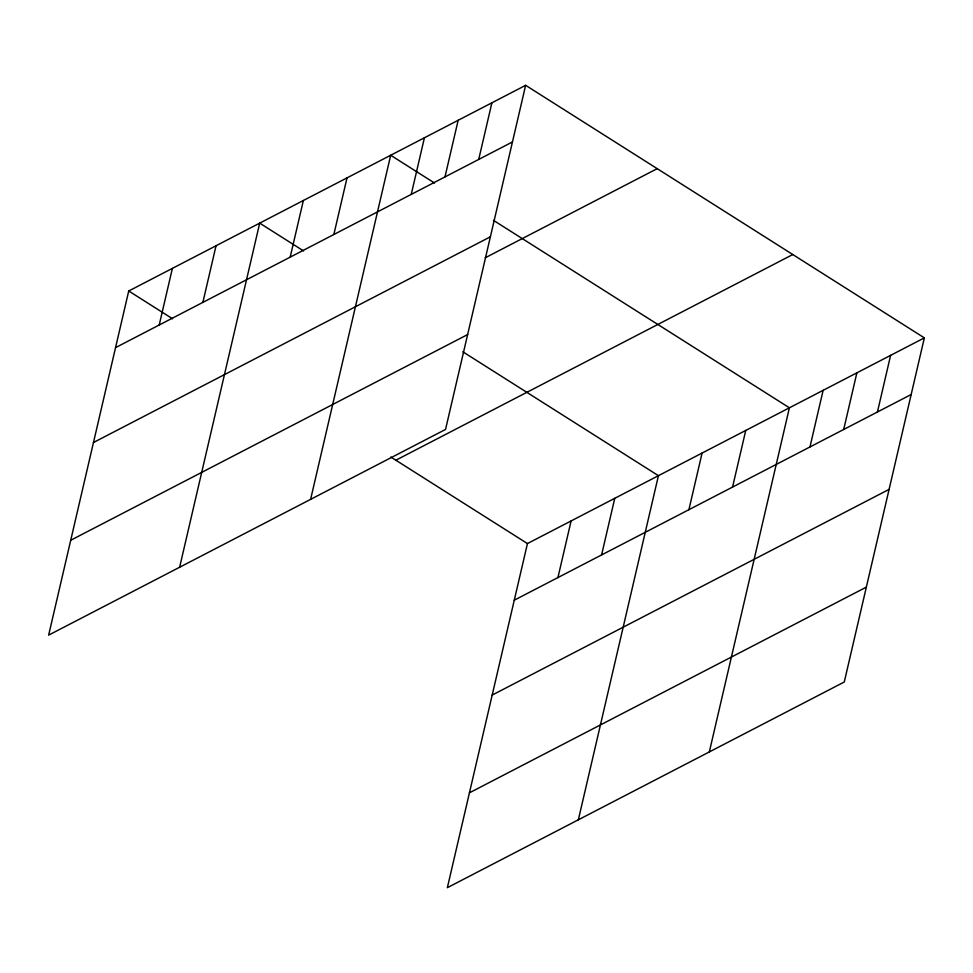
<?xml version="1.0" encoding="UTF-8"?>
<svg xmlns="http://www.w3.org/2000/svg" width="973" height="973" viewBox="0 0 973 973"><rect width="100%" height="100%" fill="white"/><g stroke="black" fill="none" stroke-linecap="round" stroke-linejoin="round"><path stroke-width="1.46" d="M525.639 85.32L128.728 291L48.65 635.126L445.549 429.434L525.639 85.32L924.35 337.874L844.272 682L447.361 887.68L527.451 543.566L924.35 337.874M159.207 325.006L172.391 268.378M202.871 302.384L216.042 245.755M179.628 567.247L259.706 223.133L303.564 250.912M290.185 257.14L303.369 200.499M333.848 234.505L347.02 177.877M310.606 499.368L390.684 155.254L434.542 183.033M411.238 194.405L424.423 137.765M444.977 176.916L458.161 120.287M478.716 159.438L491.9 102.797M557.93 577.573L571.102 520.944M601.582 554.951L614.766 498.31M578.351 819.801L658.429 475.688L462.832 351.788M688.908 509.694L702.08 453.065M732.56 487.072L745.744 430.443M709.329 751.934L789.407 407.809L493.445 220.336M809.962 446.96L823.134 390.331M843.7 429.482L856.872 372.841M877.439 411.993L890.611 355.364M115.544 347.641L512.455 141.949M93.469 442.508L490.38 236.816M485.223 257.796L657.213 168.657M70.725 540.258L467.636 334.566M395.865 460.217L792.776 254.537M514.267 600.195L911.166 394.515M492.192 695.075L889.091 489.383M469.448 792.813L866.347 587.12M128.728 291L172.586 318.791M390.842 457.042L527.451 543.566"/></g></svg>
